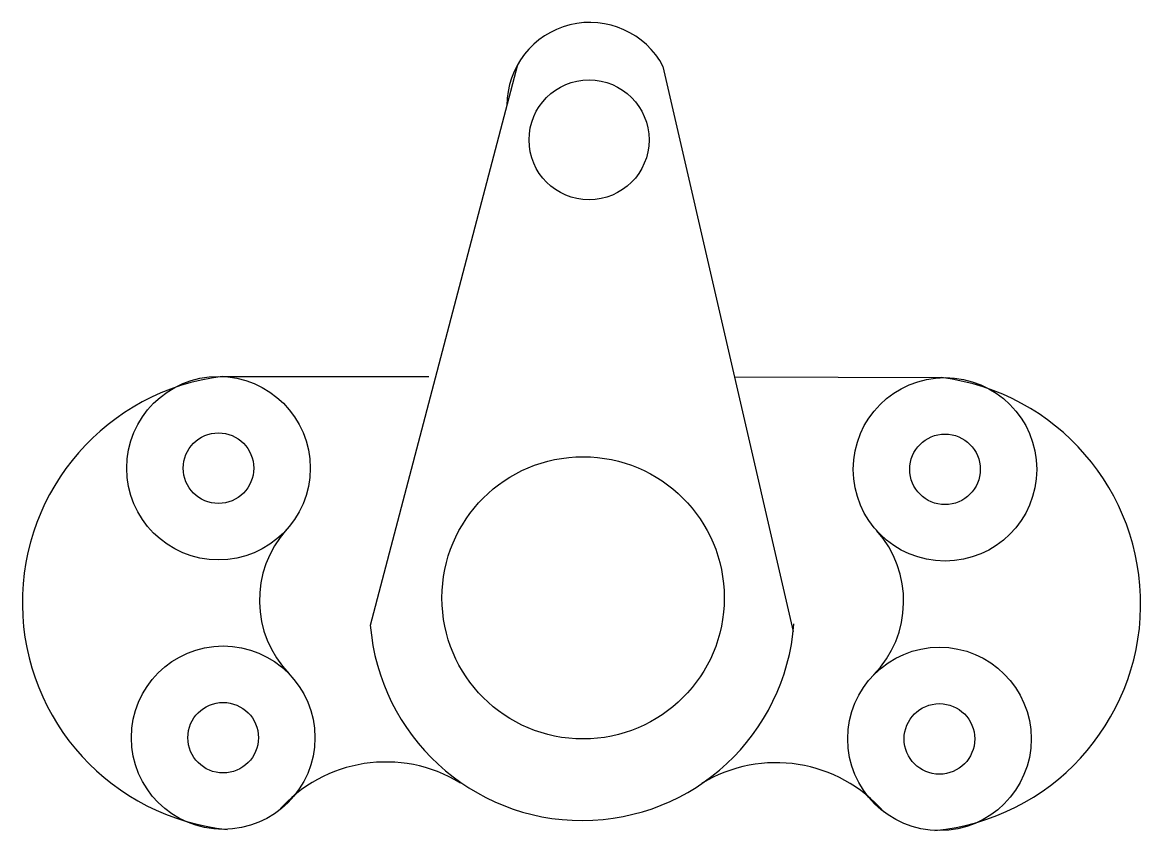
# Model space of a CAD drawing. Header units: inches. Extents: x -29 to 129, y 20 to 135.
import ezdxf

# ---------------------------------------------------------------- set-up
doc = ezdxf.new("R2010")
doc.units = ezdxf.units.IN
doc.header["$MEASUREMENT"] = 0

msp = doc.modelspace()

# ---------------------------------------------------------------- linework, layer by layer
for p, q in [((20.01, 49.54), (40.88, 128.98)), ((79.97, 48.64), (61.51, 128.67)), ((-0.98, 84.76), (28.29, 84.74)), ((100.92, 84.59), (71.66, 84.67))]:
    msp.add_line(p, q)
for centre, radius in [((50.99, 118.29), 8.5), ((-1.51, 71.77), 13), ((101.42, 71.6), 13), ((-1.51, 71.77), 5), ((101.42, 71.6), 5), ((50.15, 53.39), 20), ((-0.85, 33.57), 13), ((100.63, 33.4), 13), ((-0.85, 33.57), 5), ((100.63, 33.4), 5)]:
    msp.add_circle(centre, radius)
for centre, radius, start, end in [((51.11, 123.19), 11.75, 27.7609, 180.0507), ((3.01, 52.71), 32.3, 97.0805, 264.197), ((96.84, 52.56), 32.3, 275.6118, 82.7283), ((19.29, 53.03), 15, 137.9728, 224.0225), ((80.56, 52.93), 15, 315.7863, 41.836), ((50, 51.93), 30.09, 184.5523, 355.7338), ((22.22, 9.89), 20.24, 58.4936, 139.0427), ((77.48, 9.79), 20.24, 40.7661, 121.3152)]:
    msp.add_arc(centre, radius, start, end)

doc.saveas('drawing.dxf')
